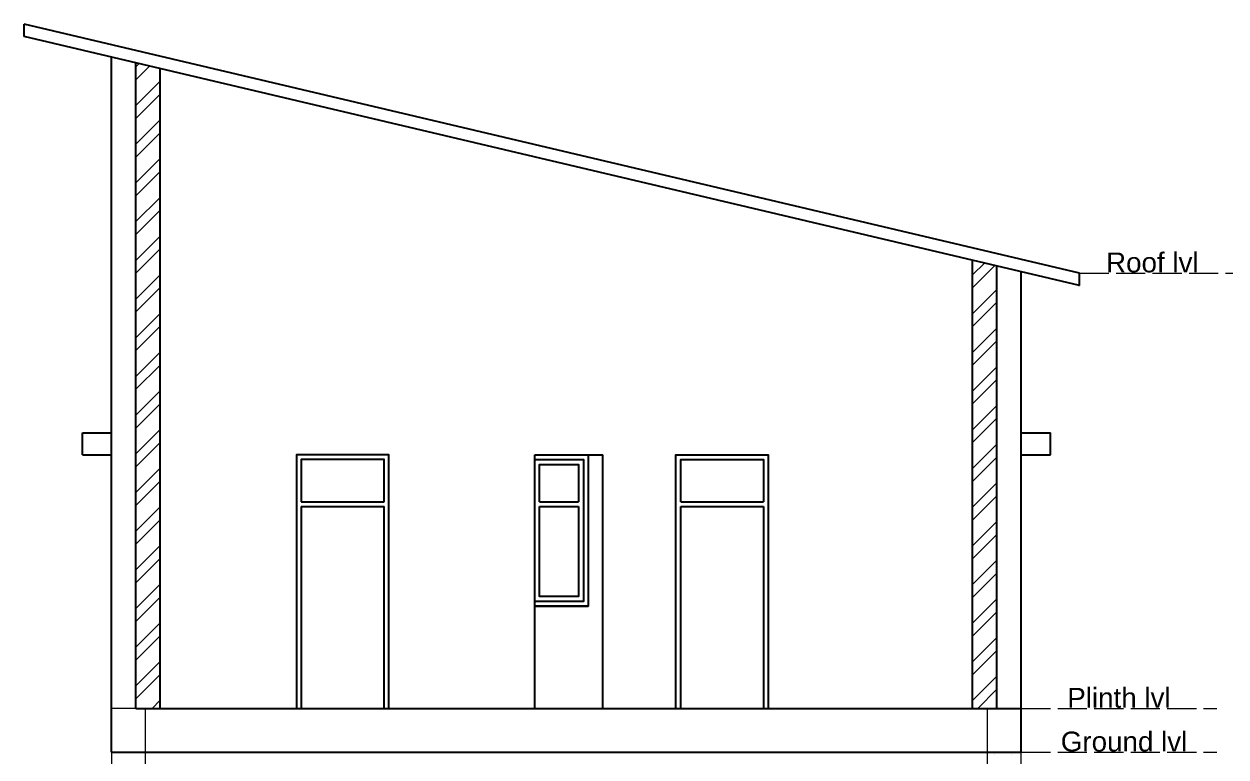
# Model space of a CAD drawing. Header units: inches. Extents: x -6800 to 96653, y -25814 to 17379.
# Drawn here: x 16497.1 to 16991.3, y -3516.7 to -3215.3 of the extents above; entities that cross this region are included whole.
import ezdxf

# ---------------------------------------------------------------- set-up
doc = ezdxf.new("R2010")
doc.units = ezdxf.units.IN
doc.header["$MEASUREMENT"] = 0
doc.header["$PDMODE"] = 34
doc.linetypes.add('ACAD_ISO02W100', pattern=[15, 12, -3])
doc.layers.add('A-Windows', color=7, linetype='Continuous')
for name, color, linetype, lineweight in [('dimension', 50, 'Continuous', 20), ('dimension @ 1', 50, 'Continuous', 20), ('Footing', 50, 'Continuous', 20), ('Hatch', 161, 'Continuous', 5), ('Sec line', 7, 'ACAD_ISO02W100', 13), ('text', 31, 'Continuous', 13)]:
    doc.layers.add(name, color=color, linetype=linetype, lineweight=lineweight)
doc.styles.get("Standard").update_dxf_attribs({"font": 'arial.ttf'})
doc.dimstyles.get("Standard").update_dxf_attribs({"dimtxt": 7, "dimasz": 4, "dimexe": 2, "dimexo": 2, "dimgap": 2, "dimtad": 1, "dimdec": 0, "dimzin": 0, "dimdsep": 46, "dimlunit": 4, "dimtxsty": 'Standard', "dimblk": 'ARCHTICK', "dimcen": 0.25, "dimclrd": 256, "dimclre": 256, "dimclrt": 256, "dimadec": 0, "dimazin": 0, "dimtfac": 1, "dimtdec": 0, "dimtofl": 0, "dimtmove": 0, "dimatfit": 3, "dimfxl": 1, "dimfxlon": 1, "dimtolj": 1, "dimtzin": 0, "dimlwd": -1, "dimlwe": -1, "dimarcsym": 1})

# ---------------------------------------------------------------- blocks, each defined once
blk = doc.blocks.new('*D858')
at = {"layer": 'Defpoints', "color": 0, "transparency": 16777216}
for p in [(16987.51, -3496.71), (17017.41, -3496.71), (16987.51, -3514.71)]:
    blk.add_point(p, dxfattribs=at)
at = {"layer": 'dimension', "transparency": 16777216}
for p, q in [((17016.16, -3496.71), (17019.41, -3496.71)), ((17016.16, -3514.71), (17019.41, -3514.71))]:
    blk.add_line(p, q, dxfattribs=at)
at = {"layer": 'dimension', "transparency": 16777216, "insert": (17011.84, -3505.71), "char_height": 7, "attachment_point": 5, "rotation": 90}
blk.add_mtext('\\A1;1\'-6"', dxfattribs=at)
blk = doc.blocks.new('_ArchTick')
at = {"color": 0, "linetype": 'ByBlock', "const_width": 0.15}
blk.add_lwpolyline([(-0.5, -0.5), (0.5, 0.5)], dxfattribs=at)
blk = doc.blocks.new('*D857')
at = {"layer": 'Defpoints', "color": 0, "transparency": 16777216}
for p in [(16919.08, -3392.39), (17017.41, -3392.39), (16987.51, -3496.71)]:
    blk.add_point(p, dxfattribs=at)
at = {"layer": 'dimension', "transparency": 16777216}
for p, q in [((17016.16, -3392.39), (17019.41, -3392.39)), ((17017.41, -3496.71), (17017.41, -3392.39)), ((17016.16, -3496.71), (17019.41, -3496.71))]:
    blk.add_line(p, q, dxfattribs=at)
at = {"layer": 'dimension', "transparency": 16777216, "xscale": 4, "yscale": 4, "zscale": 4}
for p, rotation in [((17017.41, -3392.39), 90), ((17017.41, -3496.71), 270)]:
    blk.add_blockref('_ArchTick', p, dxfattribs=dict(at, rotation=rotation))
at = {"layer": 'dimension', "transparency": 16777216, "insert": (17011.84, -3444.55), "char_height": 7, "attachment_point": 5, "rotation": 90}
blk.add_mtext('\\A1;8\'-8"', dxfattribs=at)
blk = doc.blocks.new('*D856')
at = {"layer": 'Defpoints', "color": 0, "transparency": 16777216}
for p in [(16999.51, -3317.7), (17017.41, -3317.7), (16919.08, -3392.39)]:
    blk.add_point(p, dxfattribs=at)
at = {"layer": 'dimension', "transparency": 16777216}
for p, q in [((17016.16, -3317.7), (17019.41, -3317.7)), ((17017.41, -3392.39), (17017.41, -3317.7)), ((17016.16, -3392.39), (17019.41, -3392.39))]:
    blk.add_line(p, q, dxfattribs=at)
at = {"layer": 'dimension', "transparency": 16777216, "xscale": 4, "yscale": 4, "zscale": 4}
for p, rotation in [((17017.41, -3317.7), 90), ((17017.41, -3392.39), 270)]:
    blk.add_blockref('_ArchTick', p, dxfattribs=dict(at, rotation=rotation))
at = {"layer": 'dimension', "transparency": 16777216, "insert": (17011.83, -3355.05), "char_height": 7, "attachment_point": 5, "rotation": 90}
blk.add_mtext('\\A1;6\'-3"', dxfattribs=at)

msp = doc.modelspace()

# ---------------------------------------------------------------- hatches: boundary and pattern name
at = {"layer": 'Sec line'}
h = msp.add_hatch(dxfattribs=at)
h.set_pattern_fill('ANSI32', color=256, scale=30)
h.paths.add_polyline_path([(16553.08, -3233.63), (16543.08, -3231.27), (16543.08, -3496.71), (16553.08, -3496.71)])
h = msp.add_hatch(dxfattribs=at)
h.set_pattern_fill('ANSI32', color=256, scale=30)
h.paths.add_polyline_path([(16897.08, -3314.81), (16887.08, -3312.45), (16887.08, -3496.71), (16897.08, -3496.71)])

# ---------------------------------------------------------------- linework, layer by layer
at = {"layer": 'A-Windows'}
for p, q in [((16497.08, -3220.42), (16497.08, -3215.3)), ((16931.08, -3317.7), (16497.18, -3215.3)), ((16931.08, -3322.84), (16497.08, -3220.42)), ((16533.08, -3514.71), (16533.08, -3228.91)), ((16543.08, -3496.71), (16543.08, -3231.27)), ((16553.08, -3496.71), (16553.08, -3233.63)), ((16887.08, -3496.71), (16887.08, -3312.45)), ((16897.08, -3496.71), (16897.08, -3314.81)), ((16907.08, -3514.71), (16907.08, -3317.17)), ((16931.08, -3322.84), (16931.08, -3317.7)), ((16930.66, -3322.74), (16931.08, -3322.74)), ((16521.08, -3392.39), (16521.08, -3383.39)), ((16521.08, -3383.39), (16533.08, -3383.39)), ((16907.08, -3383.39), (16919.08, -3383.39)), ((16919.08, -3392.39), (16919.08, -3383.39)), ((16521.08, -3392.39), (16533.08, -3392.39)), ((16707.08, -3496.71), (16707.08, -3392.39)), ((16707.08, -3392.39), (16735.08, -3392.39)), ((16735.08, -3496.71), (16735.08, -3392.39)), ((16907.08, -3392.39), (16919.08, -3392.39)), ((16907.08, -3392.39), (16919.08, -3392.39)), ((16611.08, -3411.71), (16645.08, -3411.71)), ((16611.08, -3413.71), (16645.08, -3413.71)), ((16709.08, -3411.71), (16725.08, -3411.71)), ((16709.08, -3413.71), (16725.08, -3413.71)), ((16767.08, -3411.71), (16801.08, -3411.71)), ((16767.08, -3413.71), (16801.08, -3413.71)), ((16707.08, -3454.71), (16729.08, -3454.71)), ((16707.08, -3454.71), (16729.08, -3454.71)), ((16543.08, -3496.71), (16907.08, -3496.71)), ((16533.08, -3514.71), (16907.08, -3514.71))]:
    msp.add_line(p, q, dxfattribs=at)
at = {"layer": 'A-Windows', "color": 7, "lineweight": 0}
for p, q in [((16543.08, -3231.27), (16533.08, -3228.91)), ((16533.08, -3228.91), (16533.08, -3514.71)), ((16543.08, -3496.71), (16543.08, -3231.27)), ((16553.08, -3496.71), (16533.08, -3496.71)), ((16887.08, -3496.71), (16553.08, -3496.71)), ((16533.08, -3514.71), (16553.08, -3514.71)), ((16553.08, -3514.71), (16887.08, -3514.71))]:
    msp.add_line(p, q, dxfattribs=at)
at = {"layer": 'A-Windows'}
for points in [[(16647.08, -3496.71), (16647.08, -3392.39), (16609.08, -3392.39), (16609.08, -3496.71)], [(16645.08, -3411.71), (16645.08, -3394.39), (16611.08, -3394.39), (16611.08, -3411.71)], [(16707.08, -3392.39), (16729.08, -3392.39), (16729.08, -3454.71), (16707.08, -3454.71)], [(16707.08, -3392.39), (16719.08, -3392.39)], [(16765.08, -3496.71), (16765.08, -3392.39), (16803.08, -3392.39), (16803.08, -3496.71)], [(16767.08, -3411.71), (16767.08, -3394.39), (16801.08, -3394.39), (16801.08, -3411.71)], [(16709.08, -3411.71), (16709.08, -3396.39), (16725.08, -3396.39), (16725.08, -3411.71)], [(16611.08, -3413.71), (16611.08, -3496.71)], [(16645.08, -3496.71), (16645.08, -3413.71)], [(16725.08, -3413.71), (16725.08, -3450.71), (16709.08, -3450.71), (16709.08, -3413.71)], [(16767.08, -3496.71), (16767.08, -3413.71)], [(16801.08, -3413.71), (16801.08, -3496.71)]]:
    msp.add_lwpolyline(points, dxfattribs=at)
msp.add_lwpolyline([(16707.08, -3394.39), (16727.08, -3394.39), (16727.08, -3452.71), (16707.08, -3452.71)], close=True, dxfattribs=at)
at = {"layer": 'Footing'}
for p, q in [((16533.08, -3496.71), (16533.08, -3556.71)), ((16547.08, -3556.71), (16547.08, -3496.71)), ((16893.08, -3496.71), (16893.08, -3556.71)), ((16907.08, -3556.71), (16907.08, -3496.71))]:
    msp.add_line(p, q, dxfattribs=at)
at = {"layer": 'Hatch', "linetype": 'Continuous', "transparency": 33554579}
for p, q in [((16896.06, -3515.53), (16896.06, -3515.53)), ((16900.85, -3515.15), (16900.85, -3515.15)), ((16903.09, -3515.52), (16903.09, -3515.52))]:
    msp.add_line(p, q, dxfattribs=at)
at = {"layer": 'Sec line'}
for p, q in [((16931.08, -3317.7), (16999.51, -3317.7)), ((16907.08, -3496.71), (16987.51, -3496.71)), ((16907.08, -3514.71), (16987.51, -3514.71))]:
    msp.add_line(p, q, dxfattribs=at)

# ---------------------------------------------------------------- texts
at = {"layer": 'text', "char_height": 8.173, "attachment_point": 1}
for s, insert in [('Roof lvl', (16941.94, -3309.25)), ('Plinth lvl', (16926, -3488.26)), ('Ground lvl', (16923.34, -3506.26))]:
    msp.add_mtext_dynamic_manual_height_columns(s, width=687.9739, gutter_width=3.46, heights=[0], dxfattribs=dict(at, insert=insert))

# ---------------------------------------------------------------- dimensions: what is measured, and where the dimension line sits
at = {"layer": 'dimension @ 1', "transparency": 33554651}
for base, p1, p2, picture, middle in [((17017.41, -3317.7), (16919.08, -3392.39), (16999.51, -3317.7), '*D856', (17011.83, -3355.05)), ((17017.41, -3392.39), (16987.51, -3496.71), (16919.08, -3392.39), '*D857', (17011.84, -3444.55)), ((17017.41, -3496.71), (16987.51, -3514.71), (16987.51, -3496.71), '*D858', (17011.84, -3505.71))]:
    dim = msp.add_linear_dim(base=base, p1=p1, p2=p2, angle=90, dimstyle='Standard', override={"dimscale": 1, "dimtix": 1, "dimtofl": 0, "dimtmove": 1, "dimatfit": 0, "dimfxl": 1.25}, dxfattribs=at)
    dim.commit()
    dim.dimension.update_dxf_attribs({"geometry": picture, "text_midpoint": middle})

doc.saveas('drawing.dxf')
